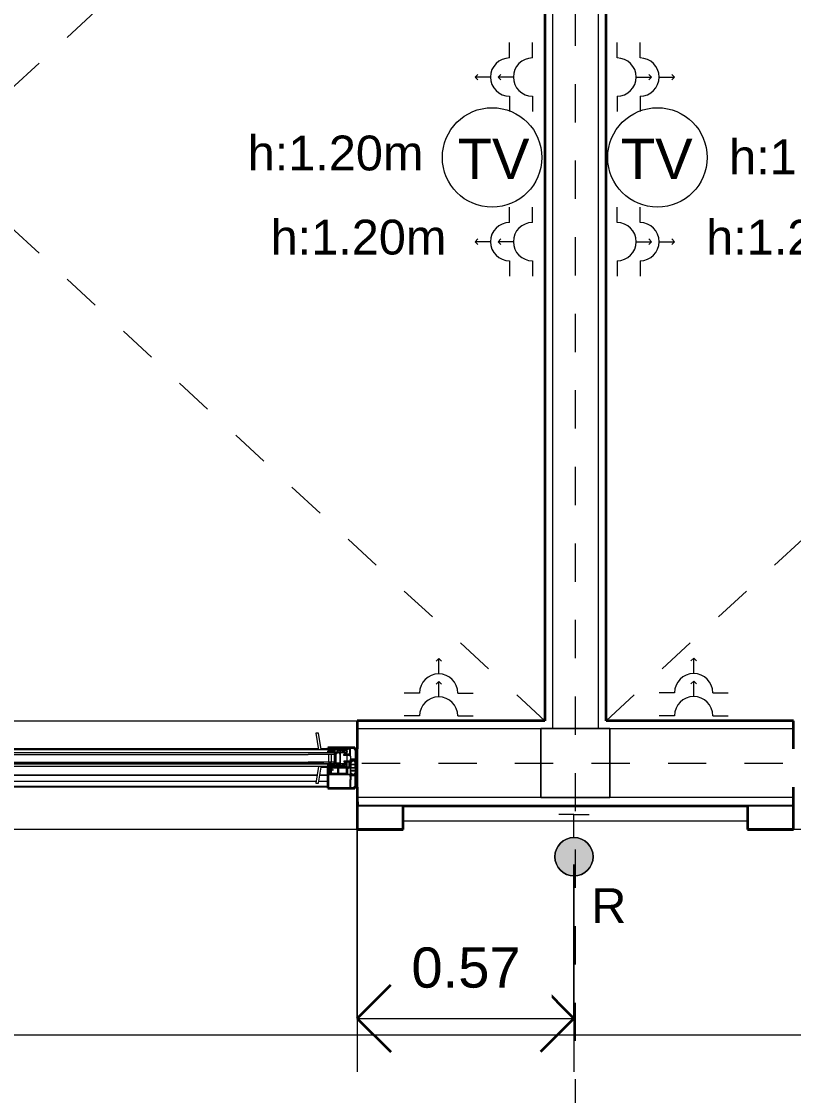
# Model space of a CAD drawing. Header units: metres. Extents: x -1.5 to 31.4, y -9.2 to 10.9.
# Drawn here: x 2.598 to 4.616, y -6.301 to -3.495 of the extents above; entities that cross this region are included whole.
import ezdxf

# ---------------------------------------------------------------- set-up
doc = ezdxf.new("R2010")
doc.units = ezdxf.units.M
doc.linetypes.add('Línea de rejilla', pattern=[0.022225, 0.0127, -0.003175, 0.003175, -0.003175])
doc.linetypes.add('Trazo', pattern=[0.0023, 0.0015, -0.0008])
for name, color, linetype, lineweight in [('A-ANNO-DIMS', 7, 'Continuous', 9), ('A-ANNO-DIMS-70', 7, 'Continuous', 9), ('A-DETL-GENF', 7, 'Continuous', 18), ('A-DETL-THIN', 7, 'Continuous', 18), ('A-FLOR', 7, 'Continuous', 18), ('A-GLAZ', 7, 'Continuous', 18), ('A-WALL', 7, 'Continuous', 18), ('G-ANNO-TEXT', 7, 'Continuous', 9), ('G-IMPT', 7, 'Continuous', 18), ('S-COLS', 7, 'Continuous', 18), ('S-GRID', 7, 'Continuous', 9)]:
    doc.layers.add(name, color=color, linetype=linetype, lineweight=lineweight)
doc.layers.add('A-DETL-HDLN', color=94, linetype='Trazo', lineweight=18, true_color=0x00a600)
doc.styles.add('Arial_1', font='arial.ttf', dxfattribs={"height": 0.105})
doc.styles.add('Arial_2', font='arial.ttf', dxfattribs={"height": 0.091})
doc.dimstyles.new('Diagonal_-_Arial_1_5_mm', dxfattribs={"dimscale": 0.3048, "dimtxt": 0.107127, "dimasz": 0.287073, "dimexe": 0.459318, "dimexo": 0.229659, "dimgap": 0.160761, "dimtad": 1, "dimrnd": 0.01, "dimzin": 0, "dimdsep": 46, "dimtxsty": 'Arial_1', "dimblk1": 'OPEN30', "dimblk2": 'OPEN30', "dimsah": 1, "dimcen": 0.09, "dimaunit": 1, "dimadec": 4, "dimazin": 0, "dimtfac": 1, "dimtdec": 4, "dimtix": 1, "dimtmove": 0, "dimatfit": 3, "dimfxl": 1, "dimtvp": 1, "dimtfill": 1, "dimtolj": 1, "dimtzin": 0, "dimarcsym": 2})

# ---------------------------------------------------------------- blocks, each defined once
blk = doc.blocks.new('VENTANA DOS HOJAS - A220 cm x H160 cm-2765769-ARQ_ELEC_PB')
at = {"layer": 'A-DETL-GENF', "color": 253, "true_color": 0xaaaaaa}
for p, q in [((0.0489, 0.0276), (0.9717, 0.0276)), ((0.0489, 0.0226), (0.9717, 0.0226)), ((0.0489, 0.0026), (0.9717, 0.0026)), ((0.0489, -0.0024), (0.9717, -0.0024))]:
    blk.add_line(p, q, dxfattribs=at)
at = {"layer": 'A-GLAZ', "color": 253, "true_color": 0xaaaaaa}
for p, q in [((0.999, 0.0782), (0.992, 0.0782)), ((0.992, 0.0782), (0.9989, 0.0342)), ((1.0058, 0.0357), (0.999, 0.0782)), ((0.9985, 0.037), (-1.023, 0.037)), ((1.0729, 0.0342), (-0.0189, 0.0342)), ((1.023, 0.037), (1.0056, 0.037)), ((1.0249, 0.0357), (1.0058, 0.0357)), ((1.0249, 0.0357), (1.0549, 0.0357)), ((1.0249, 0.0357), (1.0249, 0.0342)), ((1.0564, 0.0342), (1.0549, 0.0357)), ((1.0729, 0.0342), (1.0729, 0.0278)), ((-0.0189, 0.0278), (1.0729, 0.0278)), ((1.0729, 0.0278), (1.0729, -0.0025)), ((1.0729, -0.0025), (-0.0189, -0.0025)), ((1.0729, -0.0089), (-0.0189, -0.0089)), ((0.9989, -0.0089), (0.992, -0.053)), ((0.999, -0.053), (1.0058, -0.0105)), ((1.0058, -0.0105), (1.0249, -0.0105)), ((1.0249, -0.0089), (1.0249, -0.0105)), ((1.0549, -0.0105), (1.0249, -0.0105)), ((1.0549, -0.0105), (1.0564, -0.009)), ((1.0729, -0.0025), (1.0729, -0.0089)), ((0.9954, -0.0314), (0.0189, -0.0314)), ((0.9952, -0.0326), (0.0189, -0.0326)), ((0.9928, -0.0479), (0.0189, -0.0479)), ((0.992, -0.053), (0.999, -0.053)), ((1.023, -0.0479), (0.9999, -0.0479)), ((1.023, -0.0326), (1.0023, -0.0326)), ((1.023, -0.0314), (1.0025, -0.0314)), ((1.023, -0.0615), (-0.9987, -0.0615)), ((1.023, -0.063), (-0.9985, -0.063))]:
    blk.add_line(p, q, dxfattribs=at)
at = {"layer": 'A-GLAZ', "color": 253, "lineweight": 35, "true_color": 0xaaaaaa}
for p, q in [((1.0935, 0.04), (1.023, 0.04)), ((1.023, 0.04), (1.023, 0.037)), ((1.023, 0.037), (1.0729, 0.037)), ((1.0729, 0.037), (1.0729, 0.0342)), ((1.0935, 0.037), (1.0935, 0.04)), ((1.1, 0.037), (1.0935, 0.037)), ((1.1, -0.063), (1.1, 0.037)), ((1.0309, -0.0118), (1.023, -0.0118)), ((1.023, -0.0118), (1.023, -0.066)), ((1.0309, -0.0293), (1.0309, -0.0118)), ((1.0729, -0.0089), (1.0729, -0.0293)), ((1.0729, -0.0293), (1.0309, -0.0293)), ((1.023, -0.066), (1.0935, -0.066)), ((1.0935, -0.066), (1.0935, -0.063)), ((1.0935, -0.063), (1.1, -0.063))]:
    blk.add_line(p, q, dxfattribs=at)
at = {"layer": 'G-IMPT', "color": 253, "true_color": 0xaaaaaa}
for p, q in [((1.029, 0.0351), (1.0249, 0.0351)), ((1.0254, 0.0293), (1.028, 0.0293)), ((1.0496, 0.028), (1.0498, 0.0281)), ((1.0664, 0.0301), (1.0659, 0.0301)), ((1.0707, 0.0359), (1.0731, 0.0359)), ((1.0391, 0.0226), (1.0391, 0.0026)), ((1.0663, 0.0212), (1.068, 0.0274)), ((1.0663, 0.004), (1.068, -0.0022)), ((1.0673, 0.0212), (1.0684, 0.0274)), ((1.0673, 0.004), (1.0684, -0.0022)), ((1.0705, 0.0212), (1.0694, 0.0274)), ((1.0705, 0.004), (1.0694, -0.0022)), ((1.0715, 0.0212), (1.0698, 0.0274)), ((1.0715, 0.004), (1.0698, -0.0022)), ((1.0827, 0.0023), (1.0827, -0.0023)), ((1.085, 0.0033), (1.0837, 0.0033)), ((1.0841, 0.0073), (1.0848, 0.006)), ((1.093, 0.0053), (1.093, 0.0055)), ((1.0931, 0.006), (1.0938, 0.0073)), ((1.0936, 0.0028), (1.0933, 0.0028)), ((1.0943, 0.0043), (1.094, 0.0043)), ((1.0946, -0.0023), (1.0946, 0.0018)), ((1.0958, -0.0268), (1.0958, 0.0028)), ((1.0249, -0.0099), (1.029, -0.0099)), ((1.028, -0.0041), (1.0254, -0.0041)), ((1.046, -0.0053), (1.0457, -0.0053)), ((1.0465, -0.0028), (1.0478, -0.002)), ((1.0478, -0.0062), (1.0465, -0.0054)), ((1.0659, -0.0049), (1.0664, -0.0049)), ((1.0827, -0.0053), (1.0827, -0.0105)), ((1.0827, -0.0187), (1.0827, -0.0135)), ((1.0827, -0.0263), (1.0827, -0.0217)), ((1.0837, -0.0033), (1.0936, -0.0033)), ((1.0936, -0.0043), (1.0837, -0.0043)), ((1.0837, -0.0115), (1.0936, -0.0115)), ((1.0837, -0.0125), (1.0936, -0.0125)), ((1.0936, -0.0197), (1.0837, -0.0197)), ((1.0837, -0.0207), (1.0936, -0.0207)), ((1.085, -0.0273), (1.0837, -0.0273)), ((1.0936, -0.0268), (1.0933, -0.0268)), ((1.0946, -0.0105), (1.0946, -0.0053)), ((1.0946, -0.0135), (1.0946, -0.0187)), ((1.0946, -0.0217), (1.0946, -0.0258)), ((1.0848, -0.0301), (1.0841, -0.0314)), ((1.093, -0.0296), (1.093, -0.0293)), ((1.0938, -0.0314), (1.0931, -0.0301)), ((1.094, -0.0283), (1.0943, -0.0283))]:
    blk.add_line(p, q, dxfattribs=at)
at = {"layer": 'G-IMPT', "color": 253, "true_color": 0xaaaaaa, "flags": 128}
for points in [[(1.0224, 0.028), (1.023, 0.0276), (1.0244, 0.0289)], [(1.1, 0.0096), (1.1, 0.0105), (1.0988, 0.011), (1.0988, 0.0097), (1.0955, 0.0099), (1.0955, 0.0195), (1.0988, 0.0197), (1.0988, 0.0184), (1.1, 0.0189), (1.1, 0.022), (1.0997, 0.0227), (1.099, 0.023), (1.0985, 0.023), (1.0985, 0.0211), (1.0955, 0.0211), (1.0955, 0.0353), (1.0985, 0.0353), (1.0985, 0.0328), (1.0994, 0.0337), (1.0998, 0.0343), (1.1, 0.0351), (1.1, 0.037), (1.0935, 0.037), (1.0935, 0.04), (1.023, 0.04), (1.023, 0.037), (1.0257, 0.037), (1.024, 0.0385), (1.03, 0.0385), (1.0283, 0.037), (1.0309, 0.037), (1.0309, 0.0382), (1.0706, 0.0382), (1.0718, 0.037), (1.0725, 0.037), (1.0725, 0.0382), (1.081, 0.0382), (1.081, 0.0219), (1.065, 0.0219)], [(1.0233, 0.0366), (1.0233, 0.037), (1.0243, 0.0367), (1.0243, 0.0365), (1.0253, 0.0366), (1.0253, 0.0377), (1.0251, 0.0378), (1.0251, 0.0381), (1.0255, 0.0382), (1.0258, 0.0385), (1.0269, 0.0385), (1.0281, 0.0385), (1.0283, 0.0382), (1.0288, 0.0381), (1.0288, 0.0378), (1.0285, 0.0377), (1.0285, 0.0366), (1.0295, 0.0365), (1.0296, 0.0367), (1.0306, 0.037), (1.0305, 0.0366)], [(1.0291, 0.0308), (1.0271, 0.0317), (1.0271, 0.0309), (1.0249, 0.0309), (1.0252, 0.0328), (1.0234, 0.0322), (1.0234, 0.0318)], [(1.0649, 0.0291), (1.0649, 0.0264), (1.0672, 0.0264), (1.0672, 0.0274), (1.0662, 0.0274), (1.0662, 0.0288), (1.0716, 0.0288), (1.0716, 0.0274), (1.0705, 0.0274), (1.0705, 0.0264), (1.0729, 0.0264), (1.0729, 0.0303), (1.0678, 0.0332), (1.0249, 0.0332), (1.0249, 0.0309), (1.0264, 0.0309), (1.0264, 0.0317), (1.0268, 0.0317), (1.0282, 0.0309), (1.0394, 0.0309)], [(1.0286, 0.0292), (1.0296, 0.0288), (1.0394, 0.0288), (1.0394, 0.0281), (1.0391, 0.0281), (1.0391, 0.0217), (1.0399, 0.0214), (1.0399, 0.0126), (1.0399, 0.0037), (1.0391, 0.0035), (1.0391, -0.0029), (1.0394, -0.0029), (1.0394, -0.0036), (1.0296, -0.0036), (1.0286, -0.004)], [(1.0357, 0.0307), (1.0349, 0.0317), (1.0344, 0.0313), (1.0348, 0.0306), (1.0346, 0.0302), (1.0328, 0.0302)], [(1.0368, -0.005), (1.0395, -0.005), (1.0396, -0.005), (1.0413, -0.0042), (1.0413, -0.0015), (1.0405, -0.0013), (1.0405, 0.0025), (1.0413, 0.0027), (1.0413, 0.0126), (1.0413, 0.0225), (1.0405, 0.0227), (1.0405, 0.0265), (1.0413, 0.0267), (1.0413, 0.0294), (1.0396, 0.0301), (1.0395, 0.0302), (1.0368, 0.0302)], [(1.049, 0.0307), (1.0493, 0.0316), (1.0543, 0.0316), (1.0543, 0.0267), (1.0536, 0.0267), (1.0524, 0.0255), (1.0526, 0.0252), (1.0546, 0.0252), (1.0546, 0.025), (1.0543, 0.0245), (1.0543, 0.0007), (1.0546, 0.0002), (1.0546, 0), (1.0442, 0), (1.0442, 0.0002), (1.0445, 0.0007), (1.0445, 0.0123), (1.0445, 0.0245), (1.0442, 0.025), (1.0442, 0.0252), (1.0469, 0.0252), (1.0471, 0.0254)], [(1.0465, 0.0268), (1.0453, 0.0266), (1.0455, 0.0278), (1.0447, 0.0288), (1.0458, 0.0293), (1.0463, 0.0304), (1.0473, 0.0296), (1.0485, 0.0298), (1.0483, 0.0286)], [(1.0664, -0.0064), (1.0622, -0.0064), (1.0622, -0.0044), (1.061, -0.0032), (1.0607, -0.0034), (1.0607, -0.0064), (1.0559, -0.0064), (1.0559, 0.0121), (1.0554, 0.0126), (1.0559, 0.0131), (1.0559, 0.0316), (1.0607, 0.0316), (1.0607, 0.0286), (1.061, 0.0284), (1.0622, 0.0296), (1.0622, 0.0316), (1.0664, 0.0316)], [(1.0787, 0.0375), (1.0774, 0.038), (1.0745, 0.038), (1.0733, 0.0387), (1.0727, 0.0387), (1.0727, 0.0381), (1.073, 0.0373), (1.073, 0.037), (1.0704, 0.037), (1.0704, 0.0382), (1.0694, 0.0382), (1.0694, 0.0359)], [(1.0731, 0.0302), (1.0731, 0.0294), (1.0739, 0.0294), (1.0739, 0.0303)], [(1.0748, 0.037), (1.0772, 0.037), (1.0785, 0.0365)], [(1.0792, 0.0355), (1.0792, 0.0234), (1.0765, 0.0234), (1.0754, 0.0223), (1.0754, 0.0219), (1.0812, 0.0219), (1.0812, 0.0234), (1.0807, 0.0234), (1.0807, 0.0315), (1.0812, 0.0315), (1.0812, 0.0335), (1.0807, 0.0335), (1.0807, 0.0347)], [(0.9717, 0.0276), (1.0391, 0.0276), (1.0391, 0.0226), (0.9717, 0.0226)], [(0.9717, -0.0024), (1.0391, -0.0024), (1.0391, 0.0026), (0.9717, 0.0026)], [(1.0429, 0.0274), (1.0429, 0.0122), (1.0429, -0.0016), (1.0446, -0.0016), (1.046, -0.0029), (1.048, -0.0018), (1.0487, -0.0021), (1.0487, -0.0029), (1.0539, -0.0029), (1.0539, -0.0056), (1.0487, -0.0056), (1.0487, -0.0065), (1.0482, -0.0067), (1.0471, -0.0062), (1.047, -0.0062), (1.0468, -0.0053), (1.0459, -0.0057), (1.0453, -0.0075), (1.0459, -0.0077)], [(1.064, 0.0209), (1.064, 0.0204), (1.081, 0.0204), (1.081, 0.0167), (1.082, 0.0157), (1.082, 0.0129), (1.0823, 0.0126), (1.082, 0.0123), (1.082, 0.0098), (1.081, 0.0088), (1.081, 0.0054), (1.0834, 0.0052), (1.0839, 0.0057), (1.0842, 0.0057), (1.0842, 0.0061), (1.0841, 0.0061), (1.0831, 0.0077), (1.0834, 0.0082), (1.0939, 0.0082), (1.094, 0.0076), (1.0937, 0.0059), (1.0936, 0.0058), (1.0936, 0.0054), (1.097, 0.0054), (1.0972, 0.0057), (1.0964, 0.007), (1.0955, 0.007), (1.0955, 0.0083), (1.0987, 0.0083)], [(1.085, 0.0055), (1.085, 0.0048), (1.0644, 0.0048), (1.0644, 0.0043)], [(1.0654, 0.0033), (1.0815, 0.0033), (1.0815, -0.0288), (1.085, -0.0288), (1.085, -0.0296)], [(1.0682, 0.0212), (1.0687, 0.0274), (1.0685, 0.0202), (1.0687, 0.0274), (1.0676, 0.0274), (1.0655, 0.0212), (1.0685, 0.0212), (1.0685, 0.0202)], [(1.0682, 0.004), (1.0687, -0.0022), (1.0685, 0.005), (1.0687, -0.0022), (1.0676, -0.0022), (1.0655, 0.004), (1.0685, 0.004), (1.0685, 0.005)], [(1.0696, 0.0212), (1.0691, 0.0274), (1.0693, 0.0202), (1.0691, 0.0274), (1.0701, 0.0274), (1.0723, 0.0212), (1.0693, 0.0212), (1.0693, 0.0202)], [(1.0696, 0.004), (1.0691, -0.0022), (1.0693, 0.005), (1.0691, -0.0022), (1.0701, -0.0022), (1.0723, 0.004), (1.0693, 0.004), (1.0693, 0.005)], [(1.079, -0.0089), (1.079, 0.0033), (1.081, 0.0033), (1.081, -0.0097)], [(1.0852, 0.0082), (1.084, 0.0082), (1.084, 0.0078)], [(1.0925, 0.0081), (1.0923, 0.0081), (1.0923, 0.0077), (1.0923, 0.0077), (1.0912, 0.0077), (1.0912, 0.0077), (1.0912, 0.0081), (1.0867, 0.0081), (1.0867, 0.0077), (1.0867, 0.0077), (1.0856, 0.0077), (1.0856, 0.0077), (1.0856, 0.0081), (1.0855, 0.0081)], [(1.094, 0.0078), (1.094, 0.0082), (1.0928, 0.0082)], [(1.0244, -0.0037), (1.023, -0.0024), (1.0224, -0.0028)], [(1.1, -0.0356), (1.1, -0.0365), (1.0988, -0.037), (1.0988, -0.0357), (1.0955, -0.0359), (1.0955, -0.0455), (1.0988, -0.0457), (1.0988, -0.0444), (1.1, -0.0449), (1.1, -0.048), (1.0997, -0.0487), (1.099, -0.049), (1.0985, -0.049), (1.0985, -0.0471), (1.0955, -0.0471), (1.0955, -0.0613), (1.0985, -0.0613), (1.0985, -0.0588), (1.0994, -0.0597), (1.0998, -0.0603), (1.1, -0.0611), (1.1, -0.063), (1.0995, -0.063), (1.0935, -0.063), (1.0935, -0.066), (1.023, -0.066), (1.023, -0.0118), (1.0257, -0.0118), (1.024, -0.0133), (1.03, -0.0133), (1.0283, -0.0118), (1.0309, -0.0118), (1.0309, -0.0148), (1.0245, -0.0148), (1.0245, -0.0293), (1.0834, -0.0293), (1.0839, -0.0298), (1.0842, -0.0298), (1.0842, -0.0302), (1.0841, -0.0302), (1.0831, -0.0318), (1.0834, -0.0323), (1.0939, -0.0323), (1.094, -0.0317), (1.0937, -0.03), (1.0936, -0.0299), (1.0936, -0.0295), (1.097, -0.0295), (1.0972, -0.0298), (1.0964, -0.0311), (1.0955, -0.0311), (1.0955, -0.0343), (1.0987, -0.0343)], [(1.0305, -0.0114), (1.0306, -0.0118), (1.0296, -0.0115), (1.0295, -0.0113), (1.0285, -0.0114), (1.0285, -0.0124), (1.0288, -0.0126), (1.0288, -0.0129), (1.0283, -0.013), (1.0281, -0.0133), (1.0269, -0.0133), (1.0258, -0.0133), (1.0255, -0.013), (1.0251, -0.0129), (1.0251, -0.0126), (1.0253, -0.0124), (1.0253, -0.0114), (1.0243, -0.0113), (1.0243, -0.0115), (1.0233, -0.0118), (1.0233, -0.0114)], [(1.0234, -0.0066), (1.0234, -0.007), (1.0252, -0.0076), (1.0249, -0.0057), (1.0271, -0.0057), (1.0271, -0.0065), (1.0291, -0.0056)], [(1.0447, -0.0063), (1.0447, -0.008), (1.0249, -0.008), (1.0249, -0.0057), (1.0264, -0.0057), (1.0264, -0.0065), (1.0268, -0.0065), (1.0282, -0.0057), (1.0393, -0.0057)], [(1.0303, -0.0151), (1.0303, -0.0148), (1.0311, -0.0148), (1.0311, -0.0118), (1.076, -0.0118)], [(1.0328, -0.005), (1.0346, -0.005), (1.0348, -0.0054), (1.0344, -0.0061), (1.0349, -0.0065), (1.0357, -0.0055)], [(1.0342, -0.0165), (1.0366, -0.0177), (1.0366, -0.0188), (1.0351, -0.0188)], [(1.077, -0.0136), (1.0744, -0.0136), (1.0741, -0.0133), (1.0738, -0.0136), (1.0511, -0.0136), (1.0511, -0.018), (1.0508, -0.0183), (1.0511, -0.0186), (1.0511, -0.0293), (1.0491, -0.0293), (1.0491, -0.0138), (1.0348, -0.0138)], [(1.0429, -0.0021), (1.0429, -0.0016), (1.044, -0.0016), (1.0453, -0.0029), (1.046, -0.0029)], [(1.0472, -0.008), (1.0678, -0.008), (1.0729, -0.0051), (1.0729, -0.0012), (1.0705, -0.0012), (1.0705, -0.0022), (1.0716, -0.0022), (1.0716, -0.0036), (1.0662, -0.0036), (1.0662, -0.0022), (1.0672, -0.0022), (1.0672, -0.0012), (1.0649, -0.0012), (1.0649, -0.0039)], [(1.0483, -0.0019), (1.0487, -0.0019), (1.0487, -0.0029), (1.0535, -0.0029), (1.0535, -0.0052), (1.0487, -0.0052), (1.0487, -0.0063), (1.0483, -0.0063)], [(1.084, -0.0319), (1.084, -0.0323), (1.0852, -0.0323)], [(1.0855, -0.0322), (1.0856, -0.0322), (1.0856, -0.0318), (1.0856, -0.0318), (1.0867, -0.0318), (1.0867, -0.0318), (1.0867, -0.0322), (1.0912, -0.0322), (1.0912, -0.0318), (1.0912, -0.0318), (1.0923, -0.0318), (1.0923, -0.0318), (1.0923, -0.0322), (1.0925, -0.0322)], [(1.0928, -0.0323), (1.094, -0.0323), (1.094, -0.0319)]]:
    blk.add_lwpolyline(points, dxfattribs=at)
for points in [[(1.0269, 0.038), (1.026, 0.038), (1.026, 0.0361), (1.0278, 0.0361), (1.0278, 0.038)], [(1.0665, 0.0274), (1.0665, 0.0282), (1.0713, 0.0282), (1.0713, 0.0274), (1.0665, 0.0274), (1.0713, 0.0274)], [(1.0921, 0.0387), (1.0921, 0.0357), (1.0941, 0.0357), (1.0941, 0.0097), (1.0835, 0.0097), (1.0835, 0.0183), (1.0824, 0.0183), (1.0824, 0.0387)], [(1.0249, 0.0026), (1.0329, 0.0026), (1.0329, 0.0226), (1.0249, 0.0226)], [(1.0269, -0.0128), (1.0278, -0.0128), (1.0278, -0.0109), (1.026, -0.0109), (1.026, -0.0128)], [(1.0665, -0.0022), (1.0665, -0.003), (1.0713, -0.003), (1.0713, -0.0022), (1.0665, -0.0022), (1.0713, -0.0022)], [(1.0244, -0.064), (1.0263, -0.064), (1.0269, -0.0646), (1.0769, -0.0646), (1.0775, -0.064), (1.081, -0.064), (1.081, -0.0427), (1.082, -0.0417), (1.082, -0.0358), (1.081, -0.0348), (1.081, -0.0308), (1.0244, -0.0308)], [(1.0921, -0.0646), (1.0921, -0.0616), (1.0941, -0.0616), (1.0941, -0.0338), (1.0835, -0.0338), (1.0835, -0.0443), (1.0825, -0.0443), (1.0825, -0.0646)]]:
    blk.add_lwpolyline(points, close=True, dxfattribs=at)
at = {"layer": 'G-IMPT', "color": 253, "true_color": 0xaaaaaa}
for centre, radius, start, end in [((1.0119, 0.0329), 0.0115, 335.2071, 354.5233), ((1.0249, 0.0367), 0.00159, 183.8759, 270.0615), ((1.0254, 0.0278), 0.0015, 90, 131.9211), ((1.028, 0.0278), 0.0015, 69.0583, 90.0001), ((1.029, 0.0367), 0.00157, 270.0628, 356.9145), ((1.0328, 0.0424), 0.0122, 252.1664, 270.0604), ((1.0368, 0.0317), 0.00146, 220, 270.0001), ((1.0394, 0.0274), 0.0035, 360, 90), ((1.0491, 0.0285), 0.00075, 171.8618, 315), ((1.0469, 0.0282), 0.00325, 15.7325, 50.6542), ((1.0491, 0.0288), 0.001, 315, 15.7324), ((1.0659, 0.0291), 0.001, 90, 180), ((1.0664, 0.0309), 0.00075, 270, 90), ((1.0638, 0.0284), 0.00945, 11.3, 53.5206), ((1.0638, 0.0284), 0.0102, 10.8485, 47.8415), ((1.0731, 0.037), 0.001, 270, 330), ((1.0748, 0.0359), 0.001, 90, 150), ((1.0782, 0.0355), 0.001, 0, 70), ((1.0777, 0.0347), 0.003, 360, 70), ((1.0466, 0.026), 0.00075, 45, 98.1566), ((1.0466, 0.026), 0.000752, 311.6627, 45.003), ((1.065, 0.0209), 0.001, 90, 180), ((1.0654, 0.0043), 0.001, 180, 270), ((1.0837, 0.0023), 0.001, 90, 180), ((1.085, 0.0078), 0.001, 180, 209.9999), ((1.084, 0.0055), 0.001, 0.0001, 30), ((1.085, 0.0053), 0.002, 270, 323.2375), ((1.0862, 0.0131), 0.00505, 258.5788, 262.0623), ((1.089, 0.0023), 0.003, 29.8993, 143.2376), ((1.0933, 0.0048), 0.002, 209.8993, 270), ((1.0918, 0.0131), 0.00505, 277.9377, 281.4212), ((1.094, 0.0055), 0.001, 150.0001, 180), ((1.094, 0.0053), 0.001, 180, 270), ((1.0936, 0.0018), 0.001, 360, 90), ((1.093, 0.0078), 0.001, 330, 359.9999), ((1.0943, 0.0028), 0.0015, 360, 90), ((1.0987, 0.0096), 0.0013, 270, 0), ((1.0119, -0.0077), 0.0115, 5.4767, 24.7929), ((1.0249, -0.0115), 0.00158, 90, 176.518), ((1.0254, -0.0026), 0.0015, 228.0789, 270), ((1.028, -0.0026), 0.0015, 269.9999, 290.9417), ((1.029, -0.0115), 0.00158, 3.482, 90), ((1.0328, -0.0172), 0.0122, 89.9396, 107.8336), ((1.0351, -0.0138), 0.005, 194.1835, 270), ((1.0348, -0.0152), 0.0014, 90, 245), ((1.0368, -0.0065), 0.00146, 89.9999, 140), ((1.0392, -0.002), 0.00368, 270.8408, 358.8555), ((1.0457, -0.0063), 0.001, 90, 180), ((1.0482, -0.0007), 0.00739, 251.5697, 262.123), ((1.046, -0.0019), 0.001, 270.0001, 300), ((1.046, -0.0063), 0.001, 60.0001, 90), ((1.0483, -0.0029), 0.001, 90, 119.9999), ((1.0483, -0.0053), 0.001, 240, 269.9999), ((1.0659, -0.0039), 0.001, 180, 270), ((1.0664, -0.0056), 0.00075, 270, 90), ((1.076, -0.0089), 0.003, 270, 0), ((1.077, -0.0097), 0.004, 270, 0), ((1.0837, -0.0023), 0.001, 180, 270), ((1.0837, -0.0053), 0.001, 90, 180), ((1.0837, -0.0105), 0.001, 180, 270), ((1.0837, -0.0135), 0.001, 90, 180), ((1.0837, -0.0187), 0.001, 180, 270), ((1.0837, -0.0217), 0.001, 90, 180), ((1.0837, -0.0263), 0.001, 180, 270), ((1.085, -0.0293), 0.002, 36.7625, 90), ((1.089, -0.0263), 0.003, 216.7624, 330.1007), ((1.0933, -0.0288), 0.002, 90, 150.1007), ((1.0936, -0.0023), 0.001, 270, 0), ((1.0936, -0.0053), 0.001, 360, 90), ((1.0936, -0.0105), 0.001, 270, 0), ((1.0936, -0.0135), 0.001, 360, 90), ((1.0936, -0.0187), 0.001, 270, 0), ((1.0936, -0.0217), 0.001, 360, 90), ((1.0936, -0.0258), 0.001, 270, 0), ((1.0943, -0.0268), 0.0015, 270, 0), ((1.085, -0.0319), 0.001, 150.0001, 180), ((1.084, -0.0296), 0.001, 330, 359.9999), ((1.0862, -0.0372), 0.00505, 97.9377, 101.4212), ((1.0918, -0.0372), 0.00505, 78.5788, 82.0623), ((1.094, -0.0293), 0.001, 90, 180), ((1.094, -0.0296), 0.001, 180, 209.9999), ((1.093, -0.0319), 0.001, 0.0001, 30), ((1.0987, -0.0356), 0.0013, 360, 90)]:
    blk.add_arc(centre, radius, start, end, dxfattribs=at)
blk = doc.blocks.new('DIMBLOCK45-ARQ_ELEC_PB')
at = {"layer": 'A-ANNO-DIMS-70', "transparency": 16777216}
for p, q in [((3.4757, -5.6065), (3.4757, -6.2394)), ((3.4757, -6.0994), (3.4757, -5.6065)), ((4.042, -5.6971), (4.042, -6.2394)), ((4.042, -6.0994), (4.042, -5.6971)), ((3.4757, -6.0994), (4.042, -6.0994))]:
    blk.add_line(p, q, dxfattribs=at)
at = {"layer": 'A-ANNO-DIMS-70', "lineweight": 35, "transparency": 16777216}
for p, q in [((3.4757, -6.0994), (3.5632, -6.0119)), ((4.042, -6.0994), (3.9545, -6.0119)), ((3.4757, -6.0994), (3.5632, -6.1869)), ((4.042, -6.0994), (3.9545, -6.1869))]:
    blk.add_line(p, q, dxfattribs=at)
at = {"layer": 'A-ANNO-DIMS-70', "color": 0, "transparency": 16777216, "insert": (3.6171, -5.9141), "char_height": 0.105, "width": 0.34017, "attachment_point": 1, "line_spacing_factor": 0.941778, "style": 'Arial_1', "bg_fill": 3, "box_fill_scale": 1.25, "bg_fill_color": 9, "bg_fill_true_color": 13158600, "bg_fill_transparency": 0}
blk.add_mtext('0.57', dxfattribs=at)
blk = doc.blocks.new('_Open30')
at = {"color": 0, "linetype": 'ByBlock', "lineweight": -2}
for p, q in [((-1, 0.268), (0, 0)), ((0, 0), (-1, -0.268)), ((0, 0), (-1, 0))]:
    blk.add_line(p, q, dxfattribs=at)

msp = doc.modelspace()

# ---------------------------------------------------------------- hatches: boundary and pattern name
at = {"layer": 'A-DETL-GENF', "true_color": 0xff0000}
msp.add_hatch(color=1, dxfattribs=at).paths.add_polyline_path([(4.042, -5.7271), (4.055, -5.7254), (4.067, -5.7204), (4.0774, -5.7125), (4.0853, -5.7021), (4.0903, -5.69), (4.092, -5.6771), (4.0903, -5.6642), (4.0853, -5.6521), (4.0774, -5.6417), (4.067, -5.6338), (4.055, -5.6288), (4.042, -5.6271), (4.0291, -5.6288), (4.017, -5.6338), (4.0067, -5.6417), (3.9987, -5.6521), (3.9937, -5.6642), (3.992, -5.6771), (3.9937, -5.69), (3.9987, -5.7021), (4.0067, -5.7125), (4.017, -5.7204), (4.0291, -5.7254)])

# ---------------------------------------------------------------- linework, layer by layer
at = {"layer": 'A-DETL-HDLN'}
for p, q in [((3.9657, -2.3823), (0.7857, -5.3223)), ((3.9657, -5.3223), (0.7857, -2.3823)), ((4.1257, -5.3223), (7.3057, -2.3823))]:
    msp.add_line(p, q, dxfattribs=at)
at = {"layer": 'A-DETL-THIN', "color": 1, "true_color": 0xff0000}
for p, q in [((3.8736, -3.5902), (3.8736, -3.5502)), ((3.9336, -3.5902), (3.9336, -3.5502)), ((4.1546, -3.5902), (4.1546, -3.5502)), ((4.2146, -3.5902), (4.2146, -3.5502)), ((3.7836, -3.6402), (3.7907, -3.6331)), ((3.8236, -3.6402), (3.7836, -3.6402)), ((3.7836, -3.6402), (3.7907, -3.6473)), ((3.8436, -3.6402), (3.8507, -3.6331)), ((3.8836, -3.6402), (3.8436, -3.6402)), ((3.8436, -3.6402), (3.8507, -3.6473)), ((4.2046, -3.6402), (4.2446, -3.6402)), ((4.2446, -3.6402), (4.2375, -3.6331)), ((4.2446, -3.6402), (4.2375, -3.6473)), ((4.2646, -3.6402), (4.3046, -3.6402)), ((4.3046, -3.6402), (4.2975, -3.6331)), ((4.3046, -3.6402), (4.2975, -3.6473)), ((3.8736, -3.6902), (3.8736, -3.7302)), ((3.9336, -3.6902), (3.9336, -3.7302)), ((4.1546, -3.6902), (4.1546, -3.7302)), ((4.2146, -3.6902), (4.2146, -3.7302)), ((3.8736, -4.0202), (3.8736, -3.9802)), ((3.9336, -4.0202), (3.9336, -3.9802)), ((4.1546, -4.0202), (4.1546, -3.9802)), ((4.2146, -4.0202), (4.2146, -3.9802)), ((3.7836, -4.0702), (3.7907, -4.0631)), ((3.8436, -4.0702), (3.8507, -4.0631)), ((4.2446, -4.0702), (4.2375, -4.0631)), ((4.3046, -4.0702), (4.2975, -4.0631)), ((3.8236, -4.0702), (3.7836, -4.0702)), ((3.7836, -4.0702), (3.7907, -4.0773)), ((3.8836, -4.0702), (3.8436, -4.0702)), ((3.8436, -4.0702), (3.8507, -4.0773)), ((4.2046, -4.0702), (4.2446, -4.0702)), ((4.2446, -4.0702), (4.2375, -4.0773)), ((4.2646, -4.0702), (4.3046, -4.0702)), ((4.3046, -4.0702), (4.2975, -4.0773)), ((3.8736, -4.1202), (3.8736, -4.1602)), ((3.9336, -4.1202), (3.9336, -4.1602)), ((4.1546, -4.1202), (4.1546, -4.1602)), ((4.2146, -4.1202), (4.2146, -4.1602)), ((3.6884, -5.1594), (3.6814, -5.1664)), ((3.6884, -5.1994), (3.6884, -5.1594)), ((3.6884, -5.1594), (3.6955, -5.1664)), ((4.3548, -5.1586), (4.3477, -5.1657)), ((4.3548, -5.1986), (4.3548, -5.1586)), ((4.3548, -5.1586), (4.3618, -5.1657)), ((4.3548, -5.2186), (4.3477, -5.2257)), ((4.3548, -5.2586), (4.3548, -5.2186)), ((4.3548, -5.2186), (4.3618, -5.2257)), ((3.6884, -5.2194), (3.6814, -5.2264)), ((3.6884, -5.2594), (3.6884, -5.2194)), ((3.6884, -5.2194), (3.6955, -5.2264)), ((3.6384, -5.2494), (3.5984, -5.2494)), ((3.7384, -5.2494), (3.7784, -5.2494)), ((4.3048, -5.2486), (4.2648, -5.2486)), ((4.4048, -5.2486), (4.4448, -5.2486)), ((3.6384, -5.3094), (3.5984, -5.3094)), ((3.7384, -5.3094), (3.7784, -5.3094)), ((4.3048, -5.3086), (4.2648, -5.3086)), ((4.4048, -5.3086), (4.4448, -5.3086)), ((4.042, -5.5671), (4.002, -5.5671)), ((4.042, -5.6271), (4.042, -5.5671)), ((4.042, -5.5671), (4.082, -5.5671))]:
    msp.add_line(p, q, dxfattribs=at)
for centre, radius in [((3.828, -3.8502), 0.13), ((4.2602, -3.8502), 0.13), ((4.042, -5.6771), 0.05)]:
    msp.add_circle(centre, radius, dxfattribs=at)
for centre, start, end in [((3.8736, -3.6402), 90, 270), ((3.9336, -3.6402), 90, 270), ((4.1546, -3.6402), 270, 90), ((4.2146, -3.6402), 270, 90), ((3.8736, -4.0702), 90, 270), ((3.9336, -4.0702), 90, 270), ((4.1546, -4.0702), 270, 90), ((4.2146, -4.0702), 270, 90), ((3.6884, -5.2494), 0, 180), ((4.3548, -5.2486), 0, 180), ((3.6884, -5.3094), 0, 180), ((4.3548, -5.3086), 0, 180), ((4.042, -5.6771), 0, 180), ((4.042, -5.6771), 180, 0)]:
    msp.add_arc(centre, 0.05, start, end, dxfattribs=at)
at = {"layer": 'A-FLOR', "color": 253, "true_color": 0xaaaaaa}
msp.add_line((-0.0343, -6.1423), (6.9257, -6.1423), dxfattribs=at)
at = {"layer": 'A-WALL', "color": 253, "true_color": 0xaaaaaa}
for p, q in [((3.9857, -1.7623), (3.9857, -5.3423)), ((4.1057, -5.3423), (4.1057, -1.7623)), ((1.2757, -5.3223), (3.4757, -5.3223)), ((3.4757, -5.3423), (3.9557, -5.3423)), ((3.4757, -5.3423), (4.6157, -5.3423)), ((3.9557, -5.5223), (3.9557, -5.3423)), ((4.1357, -5.3423), (4.1357, -5.5223)), ((3.9557, -5.5223), (3.4757, -5.5223)), ((4.6157, -5.5223), (3.9557, -5.5223)), ((3.4777, -5.5333), (3.4757, -5.5333)), ((3.4777, -5.5333), (3.4777, -5.5423)), ((3.4777, -5.5423), (4.6137, -5.5423)), ((3.4777, -5.5443), (3.5937, -5.5443)), ((3.4777, -5.6043), (3.4777, -5.5443)), ((3.5937, -5.5443), (3.5937, -5.6043)), ((4.4977, -5.5443), (4.6137, -5.5443)), ((4.4977, -5.6043), (4.4977, -5.5443)), ((4.6157, -5.5333), (4.6137, -5.5333)), ((4.6137, -5.5423), (4.6137, -5.5333)), ((4.6137, -5.5443), (4.6137, -5.6043)), ((3.4757, -5.6063), (1.2757, -5.6063)), ((3.5937, -5.6043), (3.4777, -5.6043)), ((4.4957, -5.5843), (3.5957, -5.5843)), ((4.6137, -5.6043), (4.4977, -5.6043)), ((6.8157, -5.6063), (4.6157, -5.6063))]:
    msp.add_line(p, q, dxfattribs=at)
at = {"layer": 'A-WALL', "color": 253, "lineweight": 35, "true_color": 0xaaaaaa}
for p, q in [((3.9657, -1.7823), (3.9657, -5.3223)), ((4.1257, -5.3223), (4.1257, -1.7823)), ((3.4757, -5.3223), (3.4757, -5.3953)), ((3.9657, -5.3223), (3.4757, -5.3223)), ((4.6157, -5.3223), (4.1257, -5.3223)), ((4.6157, -5.3953), (4.6157, -5.3223)), ((3.4757, -5.4953), (3.4757, -5.6063)), ((4.6157, -5.6063), (4.6157, -5.4953)), ((3.5957, -5.5443), (4.4957, -5.5443)), ((3.5957, -5.6063), (3.5957, -5.5443)), ((4.4957, -5.5443), (4.4957, -5.6063)), ((3.4757, -5.6063), (3.5957, -5.6063)), ((4.4957, -5.6063), (4.6157, -5.6063))]:
    msp.add_line(p, q, dxfattribs=at)
at = {"layer": 'S-COLS', "color": 253, "true_color": 0xaaaaaa}
for p, q in [((3.9857, -5.3423), (3.9557, -5.3423)), ((3.9557, -5.3423), (3.9557, -5.5223)), ((4.1057, -5.3423), (3.9857, -5.3423)), ((4.1257, -5.3423), (4.1057, -5.3423)), ((4.1357, -5.3423), (4.1257, -5.3423)), ((4.1357, -5.5223), (4.1357, -5.3423)), ((3.9557, -5.5223), (4.1357, -5.5223))]:
    msp.add_line(p, q, dxfattribs=at)
at = {"layer": 'S-GRID', "color": 8, "linetype": 'Línea de rejilla', "true_color": 0x808080}
for p, q in [((4.0457, -9.1585), (4.0457, 10.3724)), ((-1.5122, -5.4323), (15.5819, -5.4323))]:
    msp.add_line(p, q, dxfattribs=at)

# ---------------------------------------------------------------- block references
at = {"layer": 'A-GLAZ', "color": 253, "true_color": 0xaaaaaa}
msp.add_blockref('VENTANA DOS HOJAS - A220 cm x H160 cm-2765769-ARQ_ELEC_PB', (2.3757, -5.4323), dxfattribs=at)

# ---------------------------------------------------------------- texts
at = {"layer": 'G-ANNO-TEXT', "color": 1, "true_color": 0xff0000, "attachment_point": 1}
for s, insert, char_height, width, style in [('h:1.20m', (3.1892, -3.793), 0.091, 0.549958, 'Arial_2'), ('TV', (3.7381, -3.8014), 0.105, 0.224472, 'Arial_1'), ('TV', (4.1646, -3.8014), 0.105, 0.224472, 'Arial_1'), ('h:1.20m', (4.4474, -3.803), 0.091, 0.549958, 'Arial_2'), ('h:1.20m', (3.2492, -4.0128), 0.091, 0.549958, 'Arial_2'), ('h:1.20m', (4.3874, -4.0128), 0.091, 0.549958, 'Arial_2'), ('R', (4.087, -5.7594), 0.091, 0.112236, 'Arial_2')]:
    msp.add_mtext(s, dxfattribs=dict(at, insert=insert, char_height=char_height, width=width, style=style))

# ---------------------------------------------------------------- next in the draw order: dimensions: what is measured, and where the dimension line sits
at = {"layer": 'A-ANNO-DIMS'}
dim = msp.add_linear_dim(base=(4.042, -6.0994), p1=(3.4757, -5.5365), p2=(4.042, -5.6271), dimstyle='Diagonal_-_Arial_1_5_mm', override={"dimpost": '<>', "dimfxl": 0.573489}, dxfattribs=at)
dim.commit()
dim.dimension.update_dxf_attribs({"geometry": 'DIMBLOCK45-ARQ_ELEC_PB', "text_midpoint": (3.7589, -5.9968)})

doc.saveas('drawing.dxf')
